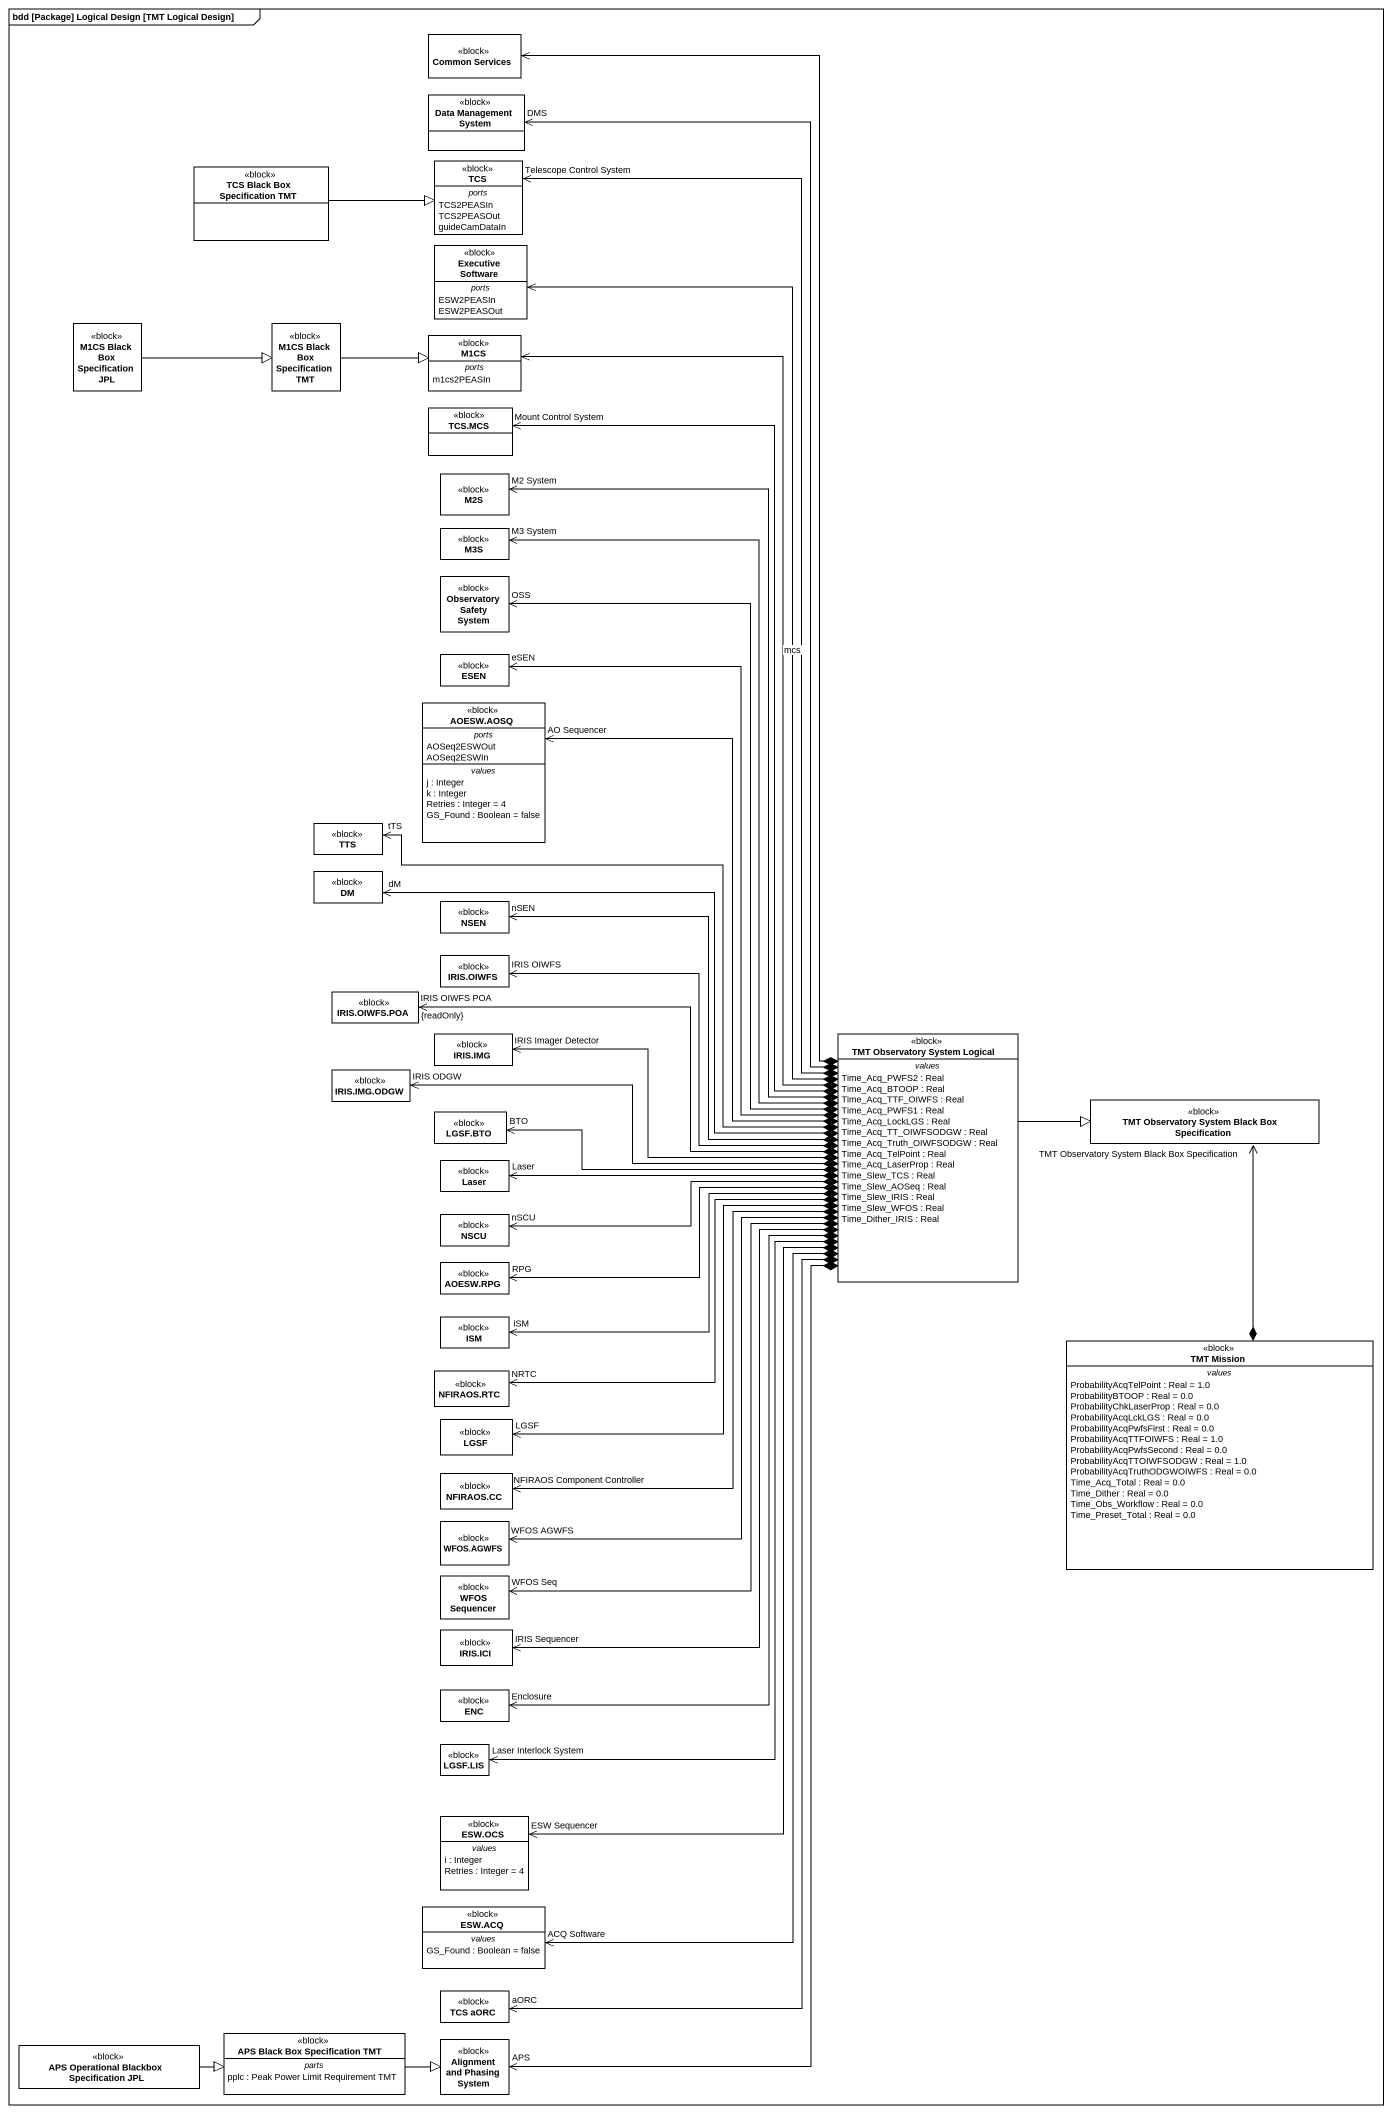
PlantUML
@startuml
mainframe bdd [Package] Logical Design [TMT Logical Design]
hide circle
hide empty members
class "Common Services" as Common_Services <<block>>
class "Data Management System" as Data_Management_System <<block>>
class "TCS Black Box Specification TMT" as TCS_Black_Box_Specification <<block>>
class TCS <<block>> {
  -- ports --
  TCS2PEASIn
  TCS2PEASOut
  guideCamDataIn
}
class "Executive Software" as Executive_Software <<block>> {
  -- ports --
  ESW2PEASIn
  ESW2PEASOut
}
class "M1CS Black Box Specification JPL" as M1CS_Black_Box <<block>>
class "M1CS Black Box Specification TMT" as M1CS_Black_Box_2 <<block>>
class M1CS <<block>> {
  -- ports --
  m1cs2PEASIn
}
class "TCS.MCS" as TCS_MCS <<block>>
class M2S <<block>>
class M3S <<block>>
class "Observatory Safety System" as Observatory_Safety_System <<block>>
class ESEN <<block>>
class "AOESW.AOSQ" as AOESW_AOSQ <<block>> {
  -- ports --
  AOSeq2ESWOut
  AOSeq2ESWIn
  -- values --
  j : Integer
  k : Integer
  Retries : Integer = 4
  GS_Found : Boolean = false
}
class TTS <<block>>
class DM <<block>>
class NSEN <<block>>
class "IRIS.OIWFS" as IRIS_OIWFS <<block>>
class "IRIS.OIWFS.POA" as IRIS_OIWFS_POA <<block>>
class "IRIS.IMG" as IRIS_IMG <<block>>
class "TMT Observatory System Logical" as TMT_Observatory_System <<block>> {
  -- values --
  Time_Acq_PWFS2 : Real
  Time_Acq_BTOOP : Real
  Time_Acq_TTF_OIWFS : Real
  Time_Acq_PWFS1 : Real
  Time_Acq_LockLGS : Real
  Time_Acq_TT_OIWFSODGW : Real
  Time_Acq_Truth_OIWFSODGW : Real
  Time_Acq_TelPoint : Real
  Time_Acq_LaserProp : Real
  Time_Slew_TCS : Real
  Time_Slew_AOSeq : Real
  Time_Slew_IRIS : Real
  Time_Slew_WFOS : Real
  Time_Dither_IRIS : Real
}
class "IRIS.IMG.ODGW" as IRIS_IMG_ODGW <<block>>
class "LGSF.BTO" as LGSF_BTO <<block>>
class "TMT Observatory System Black Box Specification" as TMT_Observatory_System_2 <<block>>
class Laser <<block>>
class NSCU <<block>>
class "AOESW.RPG" as AOESW_RPG <<block>>
class ISM <<block>>
class "TMT Mission" as TMT_Mission <<block>> {
  -- values --
  ProbabilityAcqTelPoint : Real = 1.0
  ProbabilityBTOOP : Real = 0.0
  ProbabilityChkLaserProp : Real = 0.0
  ProbabilityAcqLckLGS : Real = 0.0
  ProbabilityAcqPwfsFirst : Real = 0.0
  ProbabilityAcqTTFOIWFS : Real = 1.0
  ProbabilityAcqPwfsSecond : Real = 0.0
  ProbabilityAcqTTOIWFSODGW : Real = 1.0
  ProbabilityAcqTruthODGWOIWFS : Real = 0.0
  Time_Acq_Total : Real = 0.0
  Time_Dither : Real = 0.0
  Time_Obs_Workflow : Real = 0.0
  Time_Preset_Total : Real = 0.0
}
class "NFIRAOS.RTC" as NFIRAOS_RTC <<block>>
class LGSF <<block>>
class "NFIRAOS.CC" as NFIRAOS_CC <<block>>
class "WFOS.AGWFS" as WFOS_AGWFS <<block>>
class "WFOS Sequencer" as WFOS_Sequencer <<block>>
class "IRIS.ICI" as IRIS_ICI <<block>>
class ENC <<block>>
class "LGSF.LIS" as LGSF_LIS <<block>>
class "ESW.OCS" as ESW_OCS <<block>> {
  -- values --
  i : Integer
  Retries : Integer = 4
}
class "ESW.ACQ" as ESW_ACQ <<block>> {
  -- values --
  GS_Found : Boolean = false
}
class "TCS aORC" as TCS_aORC <<block>>
class "APS Operational Blackbox Specification JPL" as APS_Operational_Blackbox <<block>>
class "APS Black Box Specification TMT" as APS_Black_Box_Specification <<block>> {
  -- parts --
  pplc : Peak Power Limit Requirement TMT
}
class "Alignment and Phasing System" as Alignment_and_Phasing_System <<block>>
TCS_Black_Box_Specification -right-|> TCS
M1CS_Black_Box -right-|> M1CS_Black_Box_2
M1CS_Black_Box_2 -right-|> M1CS
TMT_Observatory_System *-up-> Common_Services
TMT_Observatory_System *-up-> "DMS" Data_Management_System
TMT_Observatory_System *-up-> "Telescope Control System" TCS
TMT_Observatory_System *-up-> Executive_Software
TMT_Observatory_System *-up-> M1CS
TMT_Observatory_System *-up-> "Mount Control System" TCS_MCS : mcs
TMT_Observatory_System *-up-> "M2 System" M2S
TMT_Observatory_System *-up-> "M3 System" M3S
TMT_Observatory_System *-up-> "OSS" Observatory_Safety_System
TMT_Observatory_System *-up-> "eSEN" ESEN
TMT_Observatory_System *-up-> "AO Sequencer" AOESW_AOSQ
TMT_Observatory_System *-left-> "tTS" TTS
TMT_Observatory_System *-left-> "dM" DM
TMT_Observatory_System *-left-> "nSEN" NSEN
TMT_Observatory_System *-left-> "IRIS OIWFS" IRIS_OIWFS
TMT_Observatory_System *-left-> "IRIS OIWFS POA\n{readOnly}" IRIS_OIWFS_POA
TMT_Observatory_System *-left-> "IRIS Imager Detector" IRIS_IMG
TMT_Observatory_System *-left-> "IRIS ODGW" IRIS_IMG_ODGW
TMT_Observatory_System *-left-> "BTO" LGSF_BTO
TMT_Observatory_System -right-|> TMT_Observatory_System_2
TMT_Observatory_System *-left-> "Laser" Laser
TMT_Observatory_System *-left-> "nSCU" NSCU
TMT_Observatory_System *-left-> "RPG" AOESW_RPG
TMT_Observatory_System *-left-> "iSM" ISM
TMT_Observatory_System *-left-> "NRTC" NFIRAOS_RTC
TMT_Observatory_System *--> "LGSF" LGSF
TMT_Observatory_System *--> "NFIRAOS Component Controller" NFIRAOS_CC
TMT_Observatory_System *--> "WFOS AGWFS" WFOS_AGWFS
TMT_Observatory_System *--> "WFOS Seq" WFOS_Sequencer
TMT_Observatory_System *--> "IRIS Sequencer" IRIS_ICI
TMT_Observatory_System *--> "Enclosure" ENC
TMT_Observatory_System *--> "Laser Interlock System" LGSF_LIS
TMT_Observatory_System *--> "ESW Sequencer" ESW_OCS
TMT_Observatory_System *--> "ACQ Software" ESW_ACQ
TMT_Observatory_System *--> "aORC" TCS_aORC
TMT_Observatory_System *--> "APS" Alignment_and_Phasing_System
TMT_Mission *-up-> "TMT Observatory System Black Box Specification" TMT_Observatory_System_2
APS_Operational_Blackbox -right-|> APS_Black_Box_Specification
APS_Black_Box_Specification -right-|> Alignment_and_Phasing_System
@enduml
